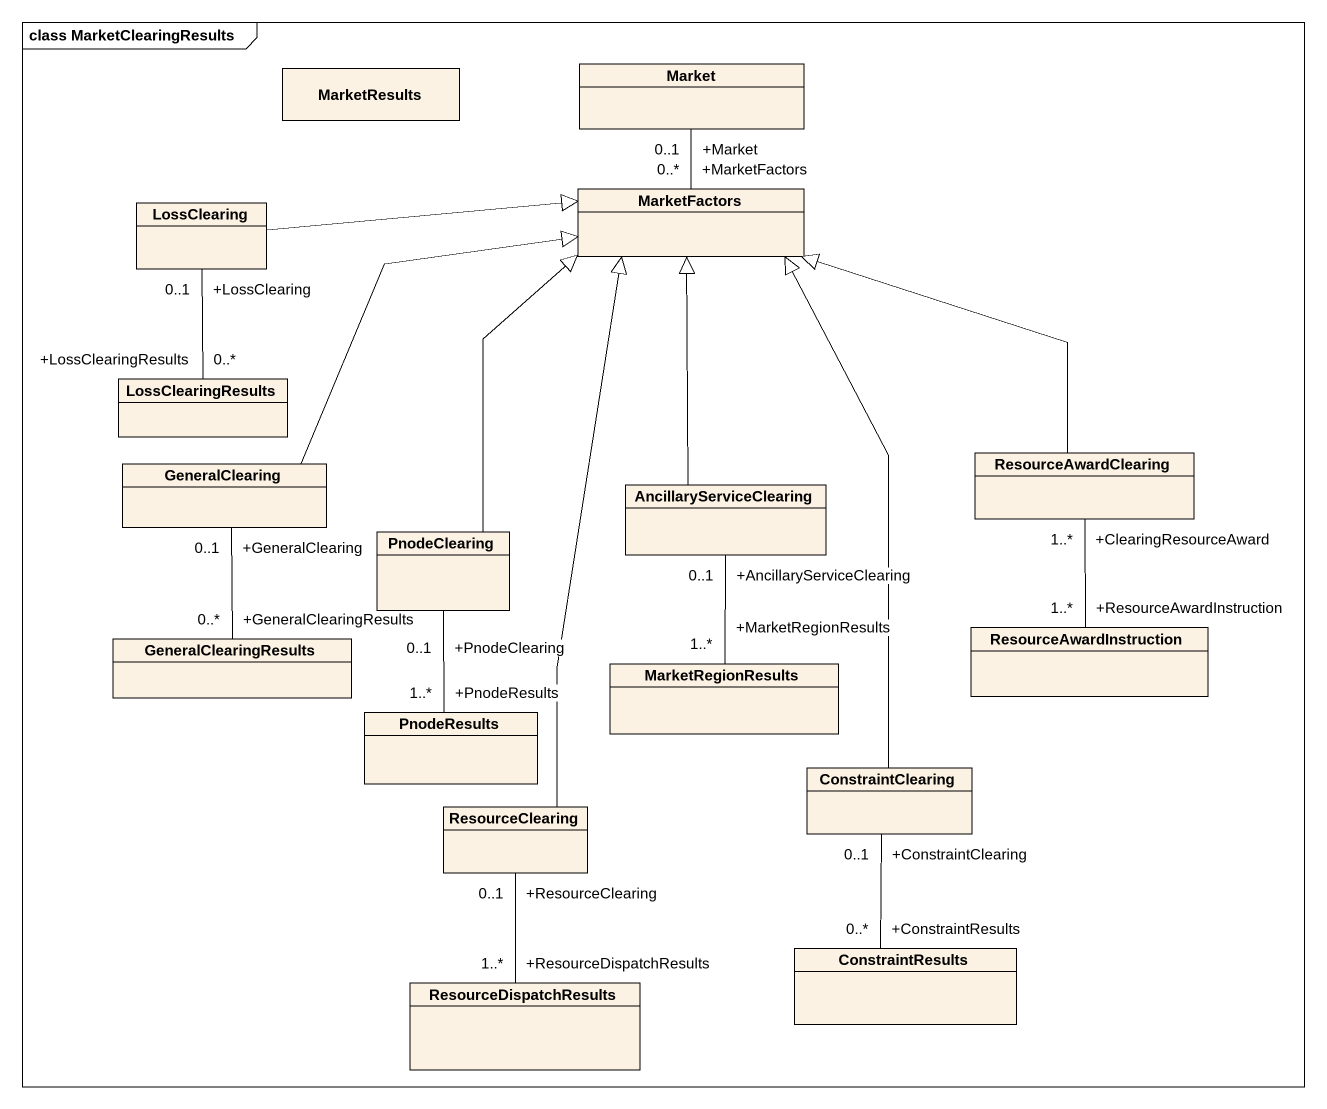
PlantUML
@startuml
mainframe class MarketClearingResults
hide circle
hide empty members
class Market
class MarketResults
class MarketFactors
class LossClearing
class LossClearingResults
class GeneralClearing
class AncillaryServiceClearing
class ResourceAwardClearing
class PnodeClearing
class ResourceAwardInstruction
class GeneralClearingResults
class MarketRegionResults
class PnodeResults
class ResourceClearing
class ConstraintClearing
class ResourceDispatchResults
class ConstraintResults
MarketFactors "+MarketFactors\n0..*" -up- "+Market\n0..1" Market
LossClearing -right-|> MarketFactors
LossClearing "+LossClearing\n0..1" -- "+LossClearingResults\n0..*" LossClearingResults
GeneralClearing -right-|> MarketFactors
GeneralClearing "+GeneralClearing\n0..1" -- "+GeneralClearingResults\n0..*" GeneralClearingResults
AncillaryServiceClearing -up-|> MarketFactors
AncillaryServiceClearing "+AncillaryServiceClearing\n0..1" -- "+MarketRegionResults\n1..*" MarketRegionResults
ResourceAwardClearing -up-|> MarketFactors
ResourceAwardClearing "+ClearingResourceAward\n1..*" -- "+ResourceAwardInstruction\n1..*" ResourceAwardInstruction
PnodeClearing -up-|> MarketFactors
PnodeClearing "+PnodeClearing\n0..1" -- "+PnodeResults\n1..*" PnodeResults
ResourceClearing -up-|> MarketFactors
ResourceClearing "+ResourceClearing\n0..1" -- "+ResourceDispatchResults\n1..*" ResourceDispatchResults
ConstraintClearing -up-|> MarketFactors
ConstraintClearing "+ConstraintClearing\n0..1" -- "+ConstraintResults\n0..*" ConstraintResults
@enduml
